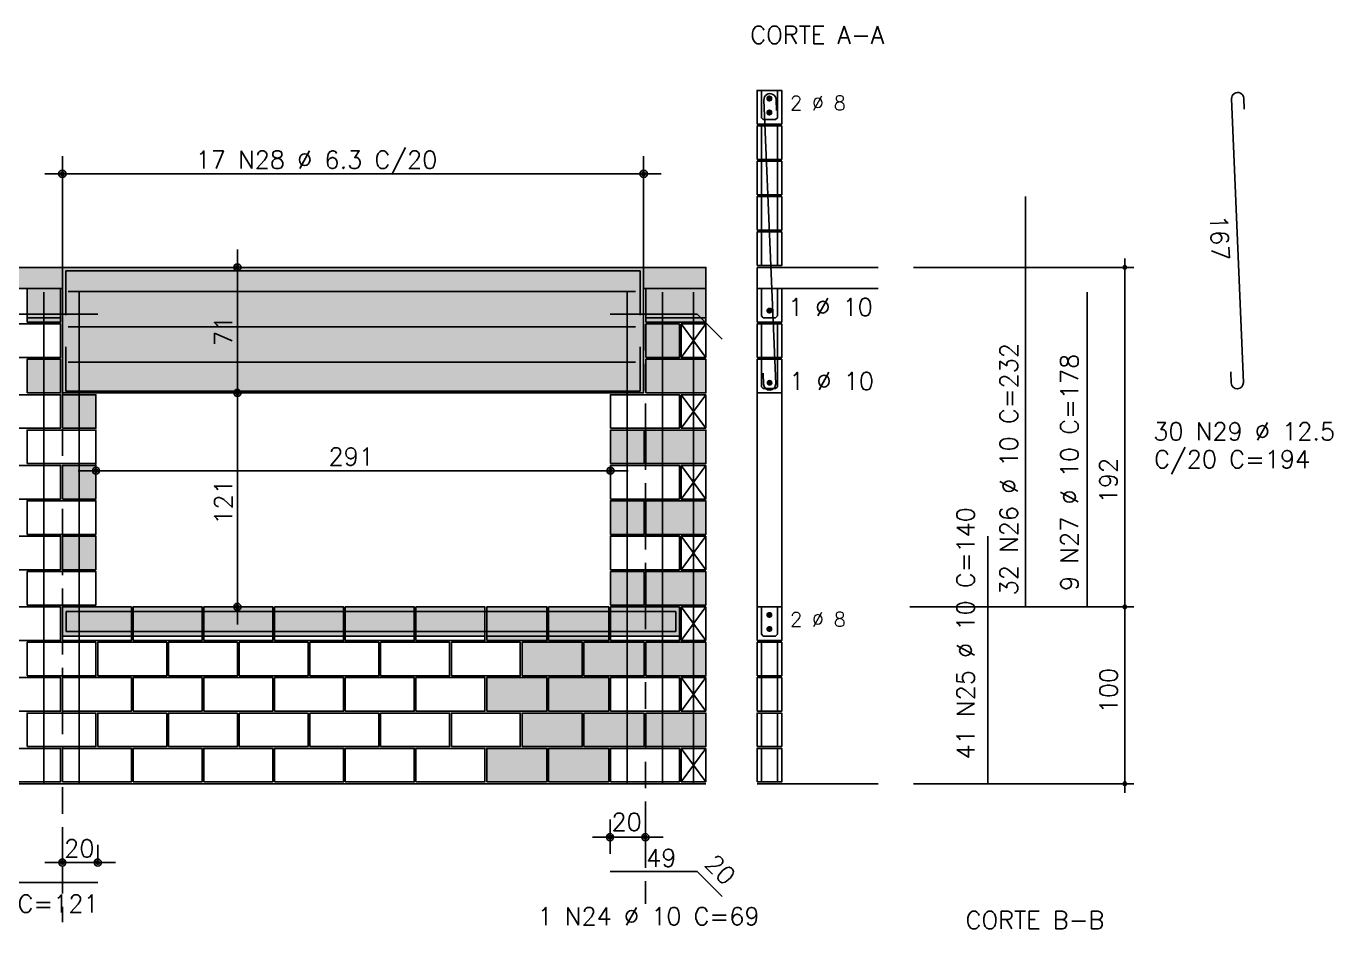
# Model space of a CAD drawing. Extents: x -1 to 122, y -1 to 61.
# Drawn here: x 57.47 to 72.25, y 27.24 to 37.45 of the extents above; entities that cross this region are included whole.
import ezdxf

# ---------------------------------------------------------------- set-up
doc = ezdxf.new("R2010")
doc.units = 0
doc.header["$MEASUREMENT"] = 0
doc.linetypes.add('ESTILO_TQS_0001', pattern=[0.45, 0.3, -0.15])
for name, color, linetype in [('PENA_01', 1, 'CONTINUOUS'), ('PENA_02', 2, 'CONTINUOUS'), ('PENA_03', 3, 'CONTINUOUS'), ('PENA_04', 4, 'CONTINUOUS'), ('PENA_05', 5, 'CONTINUOUS'), ('PENA_09', 254, 'CONTINUOUS'), ('PENA_11', 252, 'CONTINUOUS'), ('PENA_21', 100, 'CONTINUOUS'), ('PENA_23', 50, 'CONTINUOUS')]:
    doc.layers.add(name, color=color, linetype=linetype)
doc.styles.get("Standard").update_dxf_attribs({"font": 'ROMANS.SHX'})

msp = doc.modelspace()

# ---------------------------------------------------------------- linework, layer by layer
at = {"layer": 'PENA_01', "linetype": 'Continuous'}
for p, q in [((57.882, 33.403), (57.882, 35.98)), ((64.457, 33.403), (64.457, 35.98)), ((57.682, 35.78), (64.657, 35.78)), ((59.862, 33.103), (59.862, 34.923)), ((59.71, 34.723), (59.662, 34.723)), ((57.482, 34.153), (57.862, 34.153)), ((64.482, 34.153), (65.162, 34.153)), ((59.862, 33.503), (59.862, 30.683)), ((59.832, 33.303), (60.062, 33.303)), ((60.032, 33.303), (60.062, 33.303)), ((58.062, 32.423), (64.282, 32.423)), ((58.262, 32.493), (58.262, 32.223)), ((64.082, 32.303), (64.082, 32.223)), ((59.682, 30.883), (60.062, 30.883)), ((57.882, 30.553), (58.662, 30.553)), ((58.682, 30.553), (59.462, 30.553)), ((59.482, 30.553), (60.262, 30.553)), ((60.282, 30.553), (61.062, 30.553)), ((61.082, 30.553), (61.862, 30.553)), ((61.882, 30.553), (62.662, 30.553)), ((62.682, 30.553), (63.362, 30.553)), ((63.382, 30.553), (64.062, 30.553)), ((64.082, 30.553), (64.862, 30.553)), ((64.077, 28.092), (64.077, 28.479)), ((64.477, 28.092), (64.477, 28.479)), ((63.877, 28.279), (64.677, 28.279)), ((57.882, 27.968), (57.882, 28.192)), ((58.282, 27.968), (58.282, 28.192)), ((57.682, 27.992), (58.482, 27.992))]:
    msp.add_line(p, q, dxfattribs=at)
at = {"layer": 'PENA_01', "linetype": 'ESTILO_TQS_0001'}
for p, q in [((64.477, 34.082), (64.477, 27.526)), ((57.882, 33.793), (57.882, 27.318))]:
    msp.add_line(p, q, dxfattribs=at)
at = {"layer": 'PENA_02', "linetype": 'Continuous'}
for p, q in [((65.162, 34.083), (64.882, 34.083)), ((64.882, 34.083), (64.882, 33.703)), ((65.162, 33.703), (65.162, 34.083)), ((64.882, 33.703), (65.162, 33.703)), ((65.162, 33.283), (64.882, 33.283)), ((64.882, 33.283), (64.882, 32.903)), ((65.162, 32.903), (65.162, 33.283)), ((64.882, 32.903), (65.162, 32.903)), ((65.162, 32.483), (64.882, 32.483)), ((64.882, 32.483), (64.882, 32.103)), ((65.162, 32.103), (65.162, 32.483)), ((64.882, 32.103), (65.162, 32.103)), ((65.162, 31.683), (64.882, 31.683)), ((64.882, 31.683), (64.882, 31.303)), ((65.162, 31.303), (65.162, 31.683)), ((64.882, 31.303), (65.162, 31.303)), ((65.162, 30.883), (64.882, 30.883)), ((64.882, 30.883), (64.882, 30.503)), ((65.162, 30.503), (65.162, 30.883)), ((64.882, 30.503), (65.162, 30.503)), ((65.162, 30.083), (64.882, 30.083)), ((64.882, 30.083), (64.882, 29.703)), ((65.162, 29.703), (65.162, 30.083)), ((64.882, 29.703), (65.162, 29.703)), ((65.162, 29.283), (64.882, 29.283)), ((64.882, 29.283), (64.882, 28.903)), ((65.162, 28.903), (65.162, 29.283)), ((8.982, 28.883), (65.162, 28.883)), ((8.982, 28.883), (65.162, 28.883)), ((64.882, 28.903), (65.162, 28.903))]:
    msp.add_line(p, q, dxfattribs=at)
for points in [[(8.982, 34.483), (8.982, 34.723), (65.162, 34.723), (65.162, 34.483), (64.457, 34.483), (64.457, 33.303), (57.882, 33.303), (57.882, 34.483), (56.262, 34.483), (56.262, 33.303), (49.482, 33.303), (49.482, 34.483), (17.062, 34.483), (17.062, 33.303), (9.582, 33.303), (9.582, 34.483), (8.982, 34.483)], [(57.482, 34.103), (57.862, 34.103), (57.862, 34.483), (57.482, 34.483), (57.482, 34.103)], [(64.482, 34.103), (65.162, 34.103), (65.162, 34.483), (64.482, 34.483), (64.482, 34.103)], [(57.082, 33.703), (57.862, 33.703), (57.862, 34.083), (57.082, 34.083), (57.082, 33.703)], [(64.482, 33.703), (64.862, 33.703), (64.862, 34.083), (64.482, 34.083), (64.482, 33.703)], [(57.482, 33.303), (57.862, 33.303), (57.862, 33.683), (57.482, 33.683), (57.482, 33.303)], [(64.482, 33.303), (65.162, 33.303), (65.162, 33.683), (64.482, 33.683), (64.482, 33.303)], [(57.082, 32.903), (57.862, 32.903), (57.862, 33.283), (57.082, 33.283), (57.082, 32.903)], [(57.882, 32.903), (58.262, 32.903), (58.262, 33.283), (57.882, 33.283), (57.882, 32.903)], [(64.082, 32.903), (64.862, 32.903), (64.862, 33.283), (64.082, 33.283), (64.082, 32.903)], [(57.482, 32.503), (58.262, 32.503), (58.262, 32.883), (57.482, 32.883), (57.482, 32.503)], [(64.082, 32.503), (64.462, 32.503), (64.462, 32.883), (64.082, 32.883), (64.082, 32.503)], [(64.482, 32.503), (65.162, 32.503), (65.162, 32.883), (64.482, 32.883), (64.482, 32.503)], [(57.082, 32.103), (57.862, 32.103), (57.862, 32.483), (57.082, 32.483), (57.082, 32.103)], [(57.882, 32.103), (58.262, 32.103), (58.262, 32.483), (57.882, 32.483), (57.882, 32.103)], [(64.082, 32.103), (64.862, 32.103), (64.862, 32.483), (64.082, 32.483), (64.082, 32.103)], [(57.482, 31.703), (58.262, 31.703), (58.262, 32.083), (57.482, 32.083), (57.482, 31.703)], [(64.082, 31.703), (64.462, 31.703), (64.462, 32.083), (64.082, 32.083), (64.082, 31.703)], [(64.482, 31.703), (65.162, 31.703), (65.162, 32.083), (64.482, 32.083), (64.482, 31.703)], [(57.082, 31.303), (57.862, 31.303), (57.862, 31.683), (57.082, 31.683), (57.082, 31.303)], [(57.882, 31.303), (58.262, 31.303), (58.262, 31.683), (57.882, 31.683), (57.882, 31.303)], [(64.082, 31.303), (64.862, 31.303), (64.862, 31.683), (64.082, 31.683), (64.082, 31.303)], [(57.482, 30.903), (58.262, 30.903), (58.262, 31.283), (57.482, 31.283), (57.482, 30.903)], [(64.082, 30.903), (64.462, 30.903), (64.462, 31.283), (64.082, 31.283), (64.082, 30.903)], [(64.482, 30.903), (65.162, 30.903), (65.162, 31.283), (64.482, 31.283), (64.482, 30.903)], [(57.082, 30.503), (57.862, 30.503), (57.862, 30.883), (57.082, 30.883), (57.082, 30.503)], [(57.882, 30.503), (58.662, 30.503), (58.662, 30.883), (57.882, 30.883), (57.882, 30.503)], [(58.682, 30.503), (59.462, 30.503), (59.462, 30.883), (58.682, 30.883), (58.682, 30.503)], [(59.482, 30.503), (60.262, 30.503), (60.262, 30.883), (59.482, 30.883), (59.482, 30.503)], [(60.282, 30.503), (61.062, 30.503), (61.062, 30.883), (60.282, 30.883), (60.282, 30.503)], [(61.082, 30.503), (61.862, 30.503), (61.862, 30.883), (61.082, 30.883), (61.082, 30.503)], [(61.882, 30.503), (62.662, 30.503), (62.662, 30.883), (61.882, 30.883), (61.882, 30.503)], [(62.682, 30.503), (63.362, 30.503), (63.362, 30.883), (62.682, 30.883), (62.682, 30.503)], [(63.382, 30.503), (64.062, 30.503), (64.062, 30.883), (63.382, 30.883), (63.382, 30.503)], [(64.082, 30.503), (64.862, 30.503), (64.862, 30.883), (64.082, 30.883), (64.082, 30.503)], [(57.482, 30.103), (58.262, 30.103), (58.262, 30.483), (57.482, 30.483), (57.482, 30.103)], [(58.282, 30.103), (59.062, 30.103), (59.062, 30.483), (58.282, 30.483), (58.282, 30.103)], [(59.082, 30.103), (59.862, 30.103), (59.862, 30.483), (59.082, 30.483), (59.082, 30.103)], [(59.882, 30.103), (60.662, 30.103), (60.662, 30.483), (59.882, 30.483), (59.882, 30.103)], [(60.682, 30.103), (61.462, 30.103), (61.462, 30.483), (60.682, 30.483), (60.682, 30.103)], [(61.482, 30.103), (62.262, 30.103), (62.262, 30.483), (61.482, 30.483), (61.482, 30.103)], [(62.282, 30.103), (63.062, 30.103), (63.062, 30.483), (62.282, 30.483), (62.282, 30.103)], [(63.082, 30.103), (63.762, 30.103), (63.762, 30.483), (63.082, 30.483), (63.082, 30.103)], [(63.782, 30.103), (64.462, 30.103), (64.462, 30.483), (63.782, 30.483), (63.782, 30.103)], [(64.482, 30.103), (65.162, 30.103), (65.162, 30.483), (64.482, 30.483), (64.482, 30.103)], [(57.082, 29.703), (57.862, 29.703), (57.862, 30.083), (57.082, 30.083), (57.082, 29.703)], [(57.882, 29.703), (58.662, 29.703), (58.662, 30.083), (57.882, 30.083), (57.882, 29.703)], [(58.682, 29.703), (59.462, 29.703), (59.462, 30.083), (58.682, 30.083), (58.682, 29.703)], [(59.482, 29.703), (60.262, 29.703), (60.262, 30.083), (59.482, 30.083), (59.482, 29.703)], [(60.282, 29.703), (61.062, 29.703), (61.062, 30.083), (60.282, 30.083), (60.282, 29.703)], [(61.082, 29.703), (61.862, 29.703), (61.862, 30.083), (61.082, 30.083), (61.082, 29.703)], [(61.882, 29.703), (62.662, 29.703), (62.662, 30.083), (61.882, 30.083), (61.882, 29.703)], [(62.682, 29.703), (63.362, 29.703), (63.362, 30.083), (62.682, 30.083), (62.682, 29.703)], [(63.382, 29.703), (64.062, 29.703), (64.062, 30.083), (63.382, 30.083), (63.382, 29.703)], [(64.082, 29.703), (64.862, 29.703), (64.862, 30.083), (64.082, 30.083), (64.082, 29.703)], [(57.482, 29.303), (58.262, 29.303), (58.262, 29.683), (57.482, 29.683), (57.482, 29.303)], [(58.282, 29.303), (59.062, 29.303), (59.062, 29.683), (58.282, 29.683), (58.282, 29.303)], [(59.082, 29.303), (59.862, 29.303), (59.862, 29.683), (59.082, 29.683), (59.082, 29.303)], [(59.882, 29.303), (60.662, 29.303), (60.662, 29.683), (59.882, 29.683), (59.882, 29.303)], [(60.682, 29.303), (61.462, 29.303), (61.462, 29.683), (60.682, 29.683), (60.682, 29.303)], [(61.482, 29.303), (62.262, 29.303), (62.262, 29.683), (61.482, 29.683), (61.482, 29.303)], [(62.282, 29.303), (63.062, 29.303), (63.062, 29.683), (62.282, 29.683), (62.282, 29.303)], [(63.082, 29.303), (63.762, 29.303), (63.762, 29.683), (63.082, 29.683), (63.082, 29.303)], [(63.782, 29.303), (64.462, 29.303), (64.462, 29.683), (63.782, 29.683), (63.782, 29.303)], [(64.482, 29.303), (65.162, 29.303), (65.162, 29.683), (64.482, 29.683), (64.482, 29.303)], [(57.082, 28.903), (57.862, 28.903), (57.862, 29.283), (57.082, 29.283), (57.082, 28.903)], [(57.882, 28.903), (58.662, 28.903), (58.662, 29.283), (57.882, 29.283), (57.882, 28.903)], [(58.682, 28.903), (59.462, 28.903), (59.462, 29.283), (58.682, 29.283), (58.682, 28.903)], [(59.482, 28.903), (60.262, 28.903), (60.262, 29.283), (59.482, 29.283), (59.482, 28.903)], [(60.282, 28.903), (61.062, 28.903), (61.062, 29.283), (60.282, 29.283), (60.282, 28.903)], [(61.082, 28.903), (61.862, 28.903), (61.862, 29.283), (61.082, 29.283), (61.082, 28.903)], [(61.882, 28.903), (62.662, 28.903), (62.662, 29.283), (61.882, 29.283), (61.882, 28.903)], [(62.682, 28.903), (63.362, 28.903), (63.362, 29.283), (62.682, 29.283), (62.682, 28.903)], [(63.382, 28.903), (64.062, 28.903), (64.062, 29.283), (63.382, 29.283), (63.382, 28.903)], [(64.082, 28.903), (64.862, 28.903), (64.862, 29.283), (64.082, 29.283), (64.082, 28.903)]]:
    msp.add_lwpolyline(points, dxfattribs=at)
for centre, radius in [((57.882, 35.78), 0.0416), ((57.882, 35.78), 0.0208), ((64.457, 35.78), 0.0416), ((64.457, 35.78), 0.0208), ((59.862, 34.723), 0.04), ((59.862, 34.723), 0.02), ((69.9, 34.723), 0.02), ((69.9, 34.723), 0.01), ((59.862, 33.303), 0.04), ((59.862, 33.303), 0.04), ((59.862, 33.303), 0.02), ((59.862, 33.303), 0.02), ((58.262, 32.423), 0.04), ((58.262, 32.423), 0.02), ((64.082, 32.423), 0.04), ((64.082, 32.423), 0.02), ((59.862, 30.883), 0.04), ((59.862, 30.883), 0.02), ((69.9, 30.883), 0.02), ((69.9, 30.883), 0.01), ((69.9, 28.883), 0.02), ((69.9, 28.883), 0.01), ((64.077, 28.279), 0.04), ((64.077, 28.279), 0.02), ((64.477, 28.279), 0.04), ((64.477, 28.279), 0.02), ((57.882, 27.992), 0.04), ((57.882, 27.992), 0.02), ((58.282, 27.992), 0.04), ((58.282, 27.992), 0.02)]:
    msp.add_circle(centre, radius, dxfattribs=at)
at = {"layer": 'PENA_03', "linetype": 'Continuous'}
for p, q in [((65.79, 35.943), (65.79, 36.323)), ((65.97, 35.943), (65.97, 36.323)), ((65.79, 35.543), (65.79, 35.923)), ((65.97, 35.543), (65.97, 35.923)), ((65.79, 35.143), (65.79, 35.523)), ((65.97, 35.143), (65.97, 35.523)), ((65.79, 34.743), (65.79, 35.123)), ((65.97, 34.743), (65.97, 35.123)), ((69.9, 28.782), (69.9, 34.823)), ((59.91, 34.723), (59.91, 34.723)), ((65.74, 34.723), (65.74, 34.103)), ((65.74, 34.723), (67.111, 34.723)), ((67.511, 34.723), (70, 34.723)), ((65.74, 34.483), (67.111, 34.483)), ((64.882, 33.703), (65.162, 34.083)), ((65.162, 33.703), (64.882, 34.083)), ((65.79, 33.703), (65.79, 34.083)), ((65.97, 33.703), (65.97, 34.083)), ((59.632, 33.303), (59.632, 33.303)), ((59.832, 33.303), (59.832, 33.303)), ((64.882, 32.903), (65.162, 33.283)), ((65.162, 32.903), (64.882, 33.283)), ((65.74, 33.303), (65.74, 30.883)), ((66.02, 33.303), (66.02, 30.883)), ((57.882, 33.203), (57.882, 33.203)), ((64.457, 33.203), (64.457, 33.203)), ((58.262, 32.693), (58.262, 32.693)), ((64.082, 32.503), (64.082, 32.503)), ((64.882, 32.103), (65.162, 32.483)), ((65.162, 32.103), (64.882, 32.483)), ((64.882, 31.303), (65.162, 31.683)), ((65.162, 31.303), (64.882, 31.683)), ((59.482, 30.883), (59.482, 30.883)), ((64.882, 30.503), (65.162, 30.883)), ((65.162, 30.503), (64.882, 30.883)), ((67.469, 30.883), (70, 30.883)), ((65.79, 30.103), (65.79, 30.483)), ((65.97, 30.103), (65.97, 30.483)), ((64.882, 29.703), (65.162, 30.083)), ((65.162, 29.703), (64.882, 30.083)), ((65.79, 29.703), (65.79, 30.083)), ((65.97, 29.703), (65.97, 30.083)), ((65.79, 29.303), (65.79, 29.683)), ((65.97, 29.303), (65.97, 29.683)), ((64.882, 28.903), (65.162, 29.283)), ((65.162, 28.903), (64.882, 29.283)), ((65.79, 28.903), (65.79, 29.283)), ((65.97, 28.903), (65.97, 29.283)), ((65.74, 28.883), (67.111, 28.883)), ((67.511, 28.883), (70, 28.883)), ((64.077, 27.892), (64.077, 27.892)), ((64.477, 27.892), (64.477, 27.892)), ((57.882, 27.768), (57.882, 27.768)), ((58.282, 27.768), (58.282, 27.768))]:
    msp.add_line(p, q, dxfattribs=at)
for points in [[(65.74, 36.343), (66.02, 36.343), (66.02, 36.723), (65.74, 36.723), (65.74, 36.343)], [(65.97, 36.723), (65.97, 36.413), (65.95, 36.393), (65.81, 36.393), (65.79, 36.413), (65.79, 36.723)], [(65.905, 36.632), (65.902, 36.643), (65.896, 36.651), (65.887, 36.656), (65.877, 36.657), (65.867, 36.654), (65.859, 36.647), (65.855, 36.638), (65.855, 36.627), (65.859, 36.618), (65.867, 36.611), (65.877, 36.607), (65.887, 36.609), (65.896, 36.614), (65.902, 36.622), (65.905, 36.632)], [(65.905, 36.474), (65.902, 36.484), (65.896, 36.492), (65.887, 36.497), (65.877, 36.498), (65.867, 36.495), (65.859, 36.488), (65.855, 36.479), (65.855, 36.468), (65.859, 36.459), (65.867, 36.452), (65.877, 36.449), (65.887, 36.45), (65.896, 36.455), (65.902, 36.463), (65.905, 36.474)], [(65.74, 35.943), (66.02, 35.943), (66.02, 36.323), (65.74, 36.323), (65.74, 35.943)], [(65.74, 35.543), (66.02, 35.543), (66.02, 35.923), (65.74, 35.923), (65.74, 35.543)], [(65.74, 35.143), (66.02, 35.143), (66.02, 35.523), (65.74, 35.523), (65.74, 35.143)], [(65.74, 34.743), (66.02, 34.743), (66.02, 35.123), (65.74, 35.123), (65.74, 34.743)], [(65.74, 34.103), (66.02, 34.103), (66.02, 34.483)], [(65.97, 34.483), (65.97, 34.173), (65.95, 34.153), (65.81, 34.153), (65.79, 34.173), (65.79, 34.483)], [(65.905, 34.234), (65.902, 34.244), (65.896, 34.252), (65.887, 34.257), (65.877, 34.258), (65.867, 34.255), (65.859, 34.248), (65.855, 34.239), (65.855, 34.228), (65.859, 34.219), (65.867, 34.212), (65.877, 34.209), (65.887, 34.21), (65.896, 34.215), (65.902, 34.223), (65.905, 34.234)], [(65.74, 33.703), (66.02, 33.703), (66.02, 34.083), (65.74, 34.083), (65.74, 33.703)], [(65.74, 33.303), (66.02, 33.303), (66.02, 33.683), (65.74, 33.683), (65.74, 33.303)], [(65.97, 33.683), (65.97, 33.373), (65.95, 33.353), (65.81, 33.353), (65.79, 33.373), (65.79, 33.683)], [(65.907, 33.418), (65.904, 33.428), (65.898, 33.436), (65.889, 33.441), (65.879, 33.442), (65.869, 33.439), (65.861, 33.432), (65.857, 33.423), (65.857, 33.412), (65.861, 33.403), (65.869, 33.396), (65.879, 33.393), (65.889, 33.394), (65.898, 33.399), (65.904, 33.407), (65.907, 33.418)], [(65.74, 30.503), (66.02, 30.503), (66.02, 30.883), (65.74, 30.883), (65.74, 30.503)], [(65.97, 30.883), (65.97, 30.573), (65.95, 30.553), (65.81, 30.553), (65.79, 30.573), (65.79, 30.883)], [(65.905, 30.792), (65.902, 30.803), (65.896, 30.811), (65.887, 30.816), (65.877, 30.817), (65.867, 30.814), (65.859, 30.807), (65.855, 30.798), (65.855, 30.787), (65.859, 30.778), (65.867, 30.771), (65.877, 30.767), (65.887, 30.769), (65.896, 30.774), (65.902, 30.782), (65.905, 30.792)], [(65.905, 30.634), (65.902, 30.644), (65.896, 30.652), (65.887, 30.657), (65.877, 30.658), (65.867, 30.655), (65.859, 30.648), (65.855, 30.639), (65.855, 30.628), (65.859, 30.619), (65.867, 30.612), (65.877, 30.609), (65.887, 30.61), (65.896, 30.615), (65.902, 30.623), (65.905, 30.634)], [(65.74, 30.103), (66.02, 30.103), (66.02, 30.483), (65.74, 30.483), (65.74, 30.103)], [(65.74, 29.703), (66.02, 29.703), (66.02, 30.083), (65.74, 30.083), (65.74, 29.703)], [(65.74, 29.303), (66.02, 29.303), (66.02, 29.683), (65.74, 29.683), (65.74, 29.303)], [(65.74, 28.903), (66.02, 28.903), (66.02, 29.283), (65.74, 29.283), (65.74, 28.903)]]:
    msp.add_lwpolyline(points, dxfattribs=at)
for centre in [(65.88, 36.632), (65.88, 36.474), (65.88, 34.234), (65.882, 33.418), (65.88, 30.792), (65.88, 30.634)]:
    msp.add_circle(centre, 0.025, dxfattribs=at)
for points in [[(65.905, 36.632), (65.859, 36.647), (65.855, 36.638)], [(65.905, 36.632), (65.855, 36.638), (65.855, 36.627)], [(65.905, 36.632), (65.855, 36.627), (65.859, 36.618)], [(65.905, 36.632), (65.867, 36.654), (65.856, 36.641)], [(65.905, 36.632), (65.856, 36.641), (65.856, 36.624)], [(65.905, 36.632), (65.856, 36.624), (65.867, 36.611)], [(65.905, 36.632), (65.867, 36.654), (65.859, 36.647)], [(65.905, 36.632), (65.859, 36.618), (65.867, 36.611)], [(65.905, 36.632), (65.884, 36.657), (65.867, 36.654)], [(65.905, 36.632), (65.877, 36.657), (65.867, 36.654)], [(65.905, 36.632), (65.867, 36.611), (65.884, 36.608)], [(65.905, 36.632), (65.867, 36.611), (65.877, 36.607)], [(65.905, 36.632), (65.887, 36.656), (65.877, 36.657)], [(65.905, 36.632), (65.877, 36.607), (65.887, 36.609)], [(65.905, 36.632), (65.899, 36.648), (65.884, 36.657)], [(65.905, 36.632), (65.884, 36.608), (65.899, 36.616)], [(65.905, 36.632), (65.896, 36.651), (65.887, 36.656)], [(65.905, 36.632), (65.887, 36.609), (65.896, 36.614)], [(65.905, 36.632), (65.902, 36.643), (65.896, 36.651)], [(65.905, 36.632), (65.896, 36.614), (65.902, 36.622)], [(65.905, 36.632), (65.899, 36.616), (65.905, 36.632)], [(65.905, 36.632), (65.902, 36.622), (65.905, 36.632)], [(65.905, 36.474), (65.859, 36.488), (65.855, 36.479)], [(65.905, 36.474), (65.855, 36.479), (65.855, 36.468)], [(65.905, 36.474), (65.855, 36.468), (65.859, 36.459)], [(65.905, 36.474), (65.867, 36.495), (65.856, 36.482)], [(65.905, 36.474), (65.856, 36.482), (65.856, 36.465)], [(65.905, 36.474), (65.856, 36.465), (65.867, 36.452)], [(65.905, 36.474), (65.867, 36.495), (65.859, 36.488)], [(65.905, 36.474), (65.859, 36.459), (65.867, 36.452)], [(65.905, 36.474), (65.884, 36.498), (65.867, 36.495)], [(65.905, 36.474), (65.877, 36.498), (65.867, 36.495)], [(65.905, 36.474), (65.867, 36.452), (65.884, 36.449)], [(65.905, 36.474), (65.867, 36.452), (65.877, 36.449)], [(65.905, 36.474), (65.887, 36.497), (65.877, 36.498)], [(65.905, 36.474), (65.877, 36.449), (65.887, 36.45)], [(65.905, 36.474), (65.899, 36.49), (65.884, 36.498)], [(65.905, 36.474), (65.884, 36.449), (65.899, 36.458)], [(65.905, 36.474), (65.896, 36.492), (65.887, 36.497)], [(65.905, 36.474), (65.887, 36.45), (65.896, 36.455)], [(65.905, 36.474), (65.902, 36.484), (65.896, 36.492)], [(65.905, 36.474), (65.896, 36.455), (65.902, 36.463)], [(65.905, 36.474), (65.899, 36.458), (65.905, 36.474)], [(65.905, 36.474), (65.902, 36.463), (65.905, 36.474)], [(65.905, 34.234), (65.859, 34.248), (65.855, 34.239)], [(65.905, 34.234), (65.855, 34.239), (65.855, 34.228)], [(65.905, 34.234), (65.855, 34.228), (65.859, 34.219)], [(65.905, 34.234), (65.867, 34.255), (65.856, 34.242)], [(65.905, 34.234), (65.856, 34.242), (65.856, 34.225)], [(65.905, 34.234), (65.856, 34.225), (65.867, 34.212)], [(65.905, 34.234), (65.867, 34.255), (65.859, 34.248)], [(65.905, 34.234), (65.859, 34.219), (65.867, 34.212)], [(65.905, 34.234), (65.884, 34.258), (65.867, 34.255)], [(65.905, 34.234), (65.877, 34.258), (65.867, 34.255)], [(65.905, 34.234), (65.867, 34.212), (65.884, 34.209)], [(65.905, 34.234), (65.867, 34.212), (65.877, 34.209)], [(65.905, 34.234), (65.887, 34.257), (65.877, 34.258)], [(65.905, 34.234), (65.877, 34.209), (65.887, 34.21)], [(65.905, 34.234), (65.899, 34.25), (65.884, 34.258)], [(65.905, 34.234), (65.884, 34.209), (65.899, 34.218)], [(65.905, 34.234), (65.896, 34.252), (65.887, 34.257)], [(65.905, 34.234), (65.887, 34.21), (65.896, 34.215)], [(65.905, 34.234), (65.902, 34.244), (65.896, 34.252)], [(65.905, 34.234), (65.896, 34.215), (65.902, 34.223)], [(65.905, 34.234), (65.899, 34.218), (65.905, 34.234)], [(65.905, 34.234), (65.902, 34.223), (65.905, 34.234)], [(65.907, 33.418), (65.861, 33.432), (65.857, 33.423)], [(65.907, 33.418), (65.857, 33.423), (65.857, 33.412)], [(65.907, 33.418), (65.857, 33.412), (65.861, 33.403)], [(65.907, 33.418), (65.869, 33.439), (65.858, 33.426)], [(65.907, 33.418), (65.858, 33.426), (65.858, 33.409)], [(65.907, 33.418), (65.858, 33.409), (65.869, 33.396)], [(65.907, 33.418), (65.869, 33.439), (65.861, 33.432)], [(65.907, 33.418), (65.861, 33.403), (65.869, 33.396)], [(65.907, 33.418), (65.886, 33.442), (65.869, 33.439)], [(65.907, 33.418), (65.879, 33.442), (65.869, 33.439)], [(65.907, 33.418), (65.869, 33.396), (65.886, 33.393)], [(65.907, 33.418), (65.869, 33.396), (65.879, 33.393)], [(65.907, 33.418), (65.889, 33.441), (65.879, 33.442)], [(65.907, 33.418), (65.879, 33.393), (65.889, 33.394)], [(65.907, 33.418), (65.901, 33.434), (65.886, 33.442)], [(65.907, 33.418), (65.886, 33.393), (65.901, 33.402)], [(65.907, 33.418), (65.898, 33.436), (65.889, 33.441)], [(65.907, 33.418), (65.889, 33.394), (65.898, 33.399)], [(65.907, 33.418), (65.904, 33.428), (65.898, 33.436)], [(65.907, 33.418), (65.898, 33.399), (65.904, 33.407)], [(65.907, 33.418), (65.901, 33.402), (65.907, 33.418)], [(65.907, 33.418), (65.904, 33.407), (65.907, 33.418)], [(65.905, 30.792), (65.859, 30.807), (65.855, 30.798)], [(65.905, 30.792), (65.855, 30.798), (65.855, 30.787)], [(65.905, 30.792), (65.855, 30.787), (65.859, 30.778)], [(65.905, 30.792), (65.867, 30.814), (65.856, 30.801)], [(65.905, 30.792), (65.856, 30.801), (65.856, 30.784)], [(65.905, 30.792), (65.856, 30.784), (65.867, 30.771)], [(65.905, 30.792), (65.867, 30.814), (65.859, 30.807)], [(65.905, 30.792), (65.859, 30.778), (65.867, 30.771)], [(65.905, 30.792), (65.884, 30.817), (65.867, 30.814)], [(65.905, 30.792), (65.877, 30.817), (65.867, 30.814)], [(65.905, 30.792), (65.867, 30.771), (65.884, 30.768)], [(65.905, 30.792), (65.867, 30.771), (65.877, 30.767)], [(65.905, 30.792), (65.887, 30.816), (65.877, 30.817)], [(65.905, 30.792), (65.877, 30.767), (65.887, 30.769)], [(65.905, 30.792), (65.899, 30.808), (65.884, 30.817)], [(65.905, 30.792), (65.884, 30.768), (65.899, 30.776)], [(65.905, 30.792), (65.896, 30.811), (65.887, 30.816)], [(65.905, 30.792), (65.887, 30.769), (65.896, 30.774)], [(65.905, 30.792), (65.902, 30.803), (65.896, 30.811)], [(65.905, 30.792), (65.896, 30.774), (65.902, 30.782)], [(65.905, 30.792), (65.899, 30.776), (65.905, 30.792)], [(65.905, 30.792), (65.902, 30.782), (65.905, 30.792)], [(65.905, 30.634), (65.859, 30.648), (65.855, 30.639)], [(65.905, 30.634), (65.855, 30.639), (65.855, 30.628)], [(65.905, 30.634), (65.855, 30.628), (65.859, 30.619)], [(65.905, 30.634), (65.867, 30.655), (65.856, 30.642)], [(65.905, 30.634), (65.856, 30.642), (65.856, 30.625)], [(65.905, 30.634), (65.856, 30.625), (65.867, 30.612)], [(65.905, 30.634), (65.867, 30.655), (65.859, 30.648)], [(65.905, 30.634), (65.859, 30.619), (65.867, 30.612)], [(65.905, 30.634), (65.884, 30.658), (65.867, 30.655)], [(65.905, 30.634), (65.877, 30.658), (65.867, 30.655)], [(65.905, 30.634), (65.867, 30.612), (65.884, 30.609)], [(65.905, 30.634), (65.867, 30.612), (65.877, 30.609)], [(65.905, 30.634), (65.887, 30.657), (65.877, 30.658)], [(65.905, 30.634), (65.877, 30.609), (65.887, 30.61)], [(65.905, 30.634), (65.899, 30.65), (65.884, 30.658)], [(65.905, 30.634), (65.884, 30.609), (65.899, 30.618)], [(65.905, 30.634), (65.896, 30.652), (65.887, 30.657)], [(65.905, 30.634), (65.887, 30.61), (65.896, 30.615)], [(65.905, 30.634), (65.902, 30.644), (65.896, 30.652)], [(65.905, 30.634), (65.896, 30.615), (65.902, 30.623)], [(65.905, 30.634), (65.899, 30.618), (65.905, 30.634)], [(65.905, 30.634), (65.902, 30.623), (65.905, 30.634)]]:
    msp.add_solid(points, dxfattribs=at)
at = {"layer": 'PENA_04', "linetype": 'Continuous'}
for p, q in [((57.922, 34.183), (57.922, 34.683)), ((57.922, 34.683), (64.417, 34.683)), ((64.417, 34.683), (64.417, 34.183)), ((57.949, 34.45), (64.364, 34.45)), ((57.949, 34.05), (64.364, 34.05)), ((57.922, 33.823), (57.922, 33.323)), ((64.417, 33.323), (64.417, 33.823)), ((57.949, 33.65), (64.364, 33.65)), ((57.922, 33.323), (64.417, 33.323))]:
    msp.add_line(p, q, dxfattribs=at)
at = {"layer": 'PENA_05', "linetype": 'Continuous'}
for p, q in [((65.817, 36.615), (65.951, 33.407)), ((65.96, 36.496), (65.955, 36.621)), ((71.107, 36.629), (71.241, 33.421)), ((71.25, 36.51), (71.245, 36.635)), ((68.776, 30.883), (68.776, 35.523)), ((69.474, 30.883), (69.474, 34.443)), ((55.862, 34.193), (58.282, 34.193)), ((64.077, 34.193), (65.062, 34.193)), ((65.062, 34.193), (65.345, 33.91)), ((65.813, 33.401), (65.808, 33.526)), ((71.103, 33.415), (71.098, 33.54)), ((68.35, 28.883), (68.35, 31.683)), ((57.923, 30.631), (57.923, 30.831)), ((57.923, 30.831), (64.823, 30.831)), ((57.923, 30.805), (57.923, 30.605)), ((64.823, 30.831), (64.823, 30.631)), ((64.823, 30.605), (64.823, 30.805)), ((57.923, 30.605), (64.823, 30.605)), ((64.077, 27.892), (65.062, 27.892)), ((65.062, 27.892), (65.345, 27.61)), ((55.862, 27.768), (58.282, 27.768))]:
    msp.add_line(p, q, dxfattribs=at)
for points in [[(57.672, 34.443), (57.672, 28.883)], [(58.072, 34.443), (58.072, 28.883)], [(64.272, 34.443), (64.272, 28.883)], [(64.672, 34.443), (64.672, 28.883)], [(65.022, 34.443), (65.022, 28.883)]]:
    msp.add_lwpolyline(points, dxfattribs=at)
for centre, start, end in [((65.886, 36.618), 2.3951, 182.3951), ((71.176, 36.632), 2.3951, 182.3951), ((65.882, 33.404), 182.3951, 2.3951), ((71.172, 33.418), 182.3951, 2.3951)]:
    msp.add_arc(centre, 0.069, start, end, dxfattribs=at)
at = {"layer": 'PENA_09', "linetype": 'Continuous'}
for points in [[(57.482, 34.153), (57.862, 34.153), (57.862, 34.483), (57.482, 34.483), (57.482, 34.153)], [(64.482, 34.153), (65.162, 34.153), (65.162, 34.483), (64.482, 34.483), (64.482, 34.153)], [(57.882, 30.553), (58.662, 30.553), (58.662, 30.883), (57.882, 30.883), (57.882, 30.553)], [(58.682, 30.553), (59.462, 30.553), (59.462, 30.883), (58.682, 30.883), (58.682, 30.553)], [(59.482, 30.553), (60.262, 30.553), (60.262, 30.883), (59.482, 30.883), (59.482, 30.553)], [(60.282, 30.553), (61.062, 30.553), (61.062, 30.883), (60.282, 30.883), (60.282, 30.553)], [(61.082, 30.553), (61.862, 30.553), (61.862, 30.883), (61.082, 30.883), (61.082, 30.553)], [(61.882, 30.553), (62.662, 30.553), (62.662, 30.883), (61.882, 30.883), (61.882, 30.553)], [(62.682, 30.553), (63.362, 30.553), (63.362, 30.883), (62.682, 30.883), (62.682, 30.553)], [(63.382, 30.553), (64.062, 30.553), (64.062, 30.883), (63.382, 30.883), (63.382, 30.553)], [(64.082, 30.553), (64.862, 30.553), (64.862, 30.883), (64.082, 30.883), (64.082, 30.553)]]:
    msp.add_lwpolyline(points, dxfattribs=at)
for points in [[(57.482, 34.153), (57.862, 34.153), (57.862, 34.483)], [(57.482, 34.153), (57.862, 34.483), (57.482, 34.483)], [(57.482, 34.153), (57.482, 34.483), (57.482, 34.153)], [(64.482, 34.153), (65.162, 34.153), (65.162, 34.483)], [(64.482, 34.153), (65.162, 34.483), (64.482, 34.483)], [(64.482, 34.153), (64.482, 34.483), (64.482, 34.153)], [(57.882, 30.553), (58.662, 30.553), (58.662, 30.883)], [(57.882, 30.553), (58.662, 30.883), (57.882, 30.883)], [(57.882, 30.553), (57.882, 30.883), (57.882, 30.553)], [(58.682, 30.553), (59.462, 30.553), (59.462, 30.883)], [(58.682, 30.553), (59.462, 30.883), (58.682, 30.883)], [(58.682, 30.553), (58.682, 30.883), (58.682, 30.553)], [(59.482, 30.553), (60.262, 30.553), (60.262, 30.883)], [(59.482, 30.553), (60.262, 30.883), (59.482, 30.883)], [(59.482, 30.553), (59.482, 30.883), (59.482, 30.553)], [(60.282, 30.553), (61.062, 30.553), (61.062, 30.883)], [(60.282, 30.553), (61.062, 30.883), (60.282, 30.883)], [(60.282, 30.553), (60.282, 30.883), (60.282, 30.553)], [(61.082, 30.553), (61.862, 30.553), (61.862, 30.883)], [(61.082, 30.553), (61.862, 30.883), (61.082, 30.883)], [(61.082, 30.553), (61.082, 30.883), (61.082, 30.553)], [(61.882, 30.553), (62.662, 30.553), (62.662, 30.883)], [(61.882, 30.553), (62.662, 30.883), (61.882, 30.883)], [(61.882, 30.553), (61.882, 30.883), (61.882, 30.553)], [(62.682, 30.553), (63.362, 30.553), (63.362, 30.883)], [(62.682, 30.553), (63.362, 30.883), (62.682, 30.883)], [(62.682, 30.553), (62.682, 30.883), (62.682, 30.553)], [(63.382, 30.553), (64.062, 30.553), (64.062, 30.883)], [(63.382, 30.553), (64.062, 30.883), (63.382, 30.883)], [(63.382, 30.553), (63.382, 30.883), (63.382, 30.553)], [(64.082, 30.553), (64.862, 30.553), (64.862, 30.883)], [(64.082, 30.553), (64.862, 30.883), (64.082, 30.883)], [(64.082, 30.553), (64.082, 30.883), (64.082, 30.553)]]:
    msp.add_solid(points, dxfattribs=at)
at = {"layer": 'PENA_11', "linetype": 'Continuous'}
for points in [[(9.582, 34.483), (8.982, 34.483), (65.162, 34.723)], [(65.162, 34.723), (8.982, 34.483), (8.982, 34.723)], [(17.062, 34.483), (9.582, 34.483), (65.162, 34.723)], [(65.162, 34.723), (49.482, 34.483), (17.062, 34.483)], [(49.482, 34.483), (65.162, 34.723), (56.262, 34.483)], [(65.162, 34.723), (57.882, 34.483), (56.262, 34.483)], [(57.882, 33.303), (65.162, 34.723), (64.457, 34.483)], [(65.162, 34.723), (57.882, 33.303), (57.882, 34.483)], [(65.162, 34.723), (65.162, 34.483), (64.457, 34.483)], [(64.457, 33.303), (57.882, 33.303), (64.457, 34.483)]]:
    msp.add_solid(points, dxfattribs=at)
at = {"layer": 'PENA_21', "linetype": 'Continuous'}
for points in [[(64.482, 34.103), (65.162, 34.103), (65.162, 34.153), (64.482, 34.153), (64.482, 34.103)], [(64.482, 33.303), (65.162, 33.303), (65.162, 33.683), (64.482, 33.683), (64.482, 33.303)], [(64.482, 32.503), (65.162, 32.503), (65.162, 32.883), (64.482, 32.883), (64.482, 32.503)], [(64.482, 31.703), (65.162, 31.703), (65.162, 32.083), (64.482, 32.083), (64.482, 31.703)], [(64.482, 30.903), (65.162, 30.903), (65.162, 31.283), (64.482, 31.283), (64.482, 30.903)], [(62.682, 30.503), (63.362, 30.503), (63.362, 30.553), (62.682, 30.553), (62.682, 30.503)], [(63.082, 30.103), (63.762, 30.103), (63.762, 30.483), (63.082, 30.483), (63.082, 30.103)], [(63.382, 30.503), (64.062, 30.503), (64.062, 30.553), (63.382, 30.553), (63.382, 30.503)], [(63.782, 30.103), (64.462, 30.103), (64.462, 30.483), (63.782, 30.483), (63.782, 30.103)], [(64.482, 30.103), (65.162, 30.103), (65.162, 30.483), (64.482, 30.483), (64.482, 30.103)], [(62.682, 29.703), (63.362, 29.703), (63.362, 30.083), (62.682, 30.083), (62.682, 29.703)], [(63.382, 29.703), (64.062, 29.703), (64.062, 30.083), (63.382, 30.083), (63.382, 29.703)], [(63.082, 29.303), (63.762, 29.303), (63.762, 29.683), (63.082, 29.683), (63.082, 29.303)], [(63.782, 29.303), (64.462, 29.303), (64.462, 29.683), (63.782, 29.683), (63.782, 29.303)], [(64.482, 29.303), (65.162, 29.303), (65.162, 29.683), (64.482, 29.683), (64.482, 29.303)], [(62.682, 28.903), (63.362, 28.903), (63.362, 29.283), (62.682, 29.283), (62.682, 28.903)], [(63.382, 28.903), (64.062, 28.903), (64.062, 29.283), (63.382, 29.283), (63.382, 28.903)]]:
    msp.add_lwpolyline(points, dxfattribs=at)
for points in [[(64.482, 34.103), (65.162, 34.103), (65.162, 34.153)], [(64.482, 34.103), (65.162, 34.153), (64.482, 34.153)], [(64.482, 34.103), (64.482, 34.153), (64.482, 34.103)], [(64.482, 33.303), (65.162, 33.303), (65.162, 33.683)], [(64.482, 33.303), (65.162, 33.683), (64.482, 33.683)], [(64.482, 33.303), (64.482, 33.683), (64.482, 33.303)], [(64.482, 32.503), (65.162, 32.503), (65.162, 32.883)], [(64.482, 32.503), (65.162, 32.883), (64.482, 32.883)], [(64.482, 32.503), (64.482, 32.883), (64.482, 32.503)], [(64.482, 31.703), (65.162, 31.703), (65.162, 32.083)], [(64.482, 31.703), (65.162, 32.083), (64.482, 32.083)], [(64.482, 31.703), (64.482, 32.083), (64.482, 31.703)], [(64.482, 30.903), (65.162, 30.903), (65.162, 31.283)], [(64.482, 30.903), (65.162, 31.283), (64.482, 31.283)], [(64.482, 30.903), (64.482, 31.283), (64.482, 30.903)], [(62.682, 30.503), (63.362, 30.503), (63.362, 30.553)], [(62.682, 30.503), (63.362, 30.553), (62.682, 30.553)], [(62.682, 30.503), (62.682, 30.553), (62.682, 30.503)], [(63.082, 30.103), (63.762, 30.103), (63.762, 30.483)], [(63.082, 30.103), (63.762, 30.483), (63.082, 30.483)], [(63.082, 30.103), (63.082, 30.483), (63.082, 30.103)], [(63.382, 30.503), (64.062, 30.503), (64.062, 30.553)], [(63.382, 30.503), (64.062, 30.553), (63.382, 30.553)], [(63.382, 30.503), (63.382, 30.553), (63.382, 30.503)], [(63.782, 30.103), (64.462, 30.103), (64.462, 30.483)], [(63.782, 30.103), (64.462, 30.483), (63.782, 30.483)], [(63.782, 30.103), (63.782, 30.483), (63.782, 30.103)], [(64.482, 30.103), (65.162, 30.103), (65.162, 30.483)], [(64.482, 30.103), (65.162, 30.483), (64.482, 30.483)], [(64.482, 30.103), (64.482, 30.483), (64.482, 30.103)], [(62.682, 29.703), (63.362, 29.703), (63.362, 30.083)], [(62.682, 29.703), (63.362, 30.083), (62.682, 30.083)], [(62.682, 29.703), (62.682, 30.083), (62.682, 29.703)], [(63.382, 29.703), (64.062, 29.703), (64.062, 30.083)], [(63.382, 29.703), (64.062, 30.083), (63.382, 30.083)], [(63.382, 29.703), (63.382, 30.083), (63.382, 29.703)], [(63.082, 29.303), (63.762, 29.303), (63.762, 29.683)], [(63.082, 29.303), (63.762, 29.683), (63.082, 29.683)], [(63.082, 29.303), (63.082, 29.683), (63.082, 29.303)], [(63.782, 29.303), (64.462, 29.303), (64.462, 29.683)], [(63.782, 29.303), (64.462, 29.683), (63.782, 29.683)], [(63.782, 29.303), (63.782, 29.683), (63.782, 29.303)], [(64.482, 29.303), (65.162, 29.303), (65.162, 29.683)], [(64.482, 29.303), (65.162, 29.683), (64.482, 29.683)], [(64.482, 29.303), (64.482, 29.683), (64.482, 29.303)], [(62.682, 28.903), (63.362, 28.903), (63.362, 29.283)], [(62.682, 28.903), (63.362, 29.283), (62.682, 29.283)], [(62.682, 28.903), (62.682, 29.283), (62.682, 28.903)], [(63.382, 28.903), (64.062, 28.903), (64.062, 29.283)], [(63.382, 28.903), (64.062, 29.283), (63.382, 29.283)], [(63.382, 28.903), (63.382, 29.283), (63.382, 28.903)]]:
    msp.add_solid(points, dxfattribs=at)
at = {"layer": 'PENA_23', "linetype": 'Continuous'}
for points in [[(57.482, 34.103), (57.862, 34.103), (57.862, 34.153), (57.482, 34.153), (57.482, 34.103)], [(64.482, 33.703), (64.862, 33.703), (64.862, 34.083), (64.482, 34.083), (64.482, 33.703)], [(57.482, 33.303), (57.862, 33.303), (57.862, 33.683), (57.482, 33.683), (57.482, 33.303)], [(57.882, 32.903), (58.262, 32.903), (58.262, 33.283), (57.882, 33.283), (57.882, 32.903)], [(64.082, 32.503), (64.462, 32.503), (64.462, 32.883), (64.082, 32.883), (64.082, 32.503)], [(57.882, 32.103), (58.262, 32.103), (58.262, 32.483), (57.882, 32.483), (57.882, 32.103)], [(64.082, 31.703), (64.462, 31.703), (64.462, 32.083), (64.082, 32.083), (64.082, 31.703)], [(57.882, 31.303), (58.262, 31.303), (58.262, 31.683), (57.882, 31.683), (57.882, 31.303)], [(64.082, 30.903), (64.462, 30.903), (64.462, 31.283), (64.082, 31.283), (64.082, 30.903)]]:
    msp.add_lwpolyline(points, dxfattribs=at)
for points in [[(57.482, 34.103), (57.862, 34.103), (57.862, 34.153)], [(57.482, 34.103), (57.862, 34.153), (57.482, 34.153)], [(57.482, 34.103), (57.482, 34.153), (57.482, 34.103)], [(64.482, 33.703), (64.862, 33.703), (64.862, 34.083)], [(64.482, 33.703), (64.862, 34.083), (64.482, 34.083)], [(64.482, 33.703), (64.482, 34.083), (64.482, 33.703)], [(57.482, 33.303), (57.862, 33.303), (57.862, 33.683)], [(57.482, 33.303), (57.862, 33.683), (57.482, 33.683)], [(57.482, 33.303), (57.482, 33.683), (57.482, 33.303)], [(57.882, 32.903), (58.262, 32.903), (58.262, 33.283)], [(57.882, 32.903), (58.262, 33.283), (57.882, 33.283)], [(57.882, 32.903), (57.882, 33.283), (57.882, 32.903)], [(64.082, 32.503), (64.462, 32.503), (64.462, 32.883)], [(64.082, 32.503), (64.462, 32.883), (64.082, 32.883)], [(64.082, 32.503), (64.082, 32.883), (64.082, 32.503)], [(57.882, 32.103), (58.262, 32.103), (58.262, 32.483)], [(57.882, 32.103), (58.262, 32.483), (57.882, 32.483)], [(57.882, 32.103), (57.882, 32.483), (57.882, 32.103)], [(64.082, 31.703), (64.462, 31.703), (64.462, 32.083)], [(64.082, 31.703), (64.462, 32.083), (64.082, 32.083)], [(64.082, 31.703), (64.082, 32.083), (64.082, 31.703)], [(57.882, 31.303), (58.262, 31.303), (58.262, 31.683)], [(57.882, 31.303), (58.262, 31.683), (57.882, 31.683)], [(57.882, 31.303), (57.882, 31.683), (57.882, 31.303)], [(64.082, 30.903), (64.462, 30.903), (64.462, 31.283)], [(64.082, 30.903), (64.462, 31.283), (64.082, 31.283)], [(64.082, 30.903), (64.082, 31.283), (64.082, 30.903)]]:
    msp.add_solid(points, dxfattribs=at)

# ---------------------------------------------------------------- texts
at = {"layer": 'PENA_03', "linetype": 'Continuous'}
for s, height, p in [('CORTE A-A', 0.2, (65.663, 37.251)), ('2 %%c 8', 0.16, (66.113, 36.502)), ('17 N28 %%c 6.3 C/20', 0.2, (59.389, 35.84)), ('1 %%c 10', 0.2, (66.09, 34.173)), ('1 %%c 10', 0.2, (66.103, 33.336)), ('30 N29 %%c 12.5', 0.2, (70.222, 32.767)), ('291', 0.2, (60.892, 32.483)), ('C/20 C=194', 0.2, (70.231, 32.452)), ('2 %%c 8', 0.16, (66.113, 30.662)), ('20', 0.2, (64.093, 28.351)), ('20', 0.2, (57.902, 28.052)), ('1 N19 %%c 10 C=121', 0.2, (55.61, 27.427)), ('1 N24 %%c 10 C=69', 0.2, (63.257, 27.284)), ('CORTE B-B', 0.2, (68.099, 27.242))]:
    msp.add_text(s, height=height, dxfattribs=at).set_placement(p)
for s, rotation, p in [('167', 272.3951, (70.862, 35.312)), ('71', 90, (59.802, 33.833)), ('32 N26 %%c 10 C=232', 90, (68.688, 31.013)), ('9 N27 %%c 10 C=178', 90, (69.374, 31.063)), ('192', 90, (69.815, 32.054)), ('121', 90, (59.802, 31.813)), ('41 N25 %%c 10 C=140', 90, (68.198, 29.157)), ('100', 90, (69.816, 29.679)), ('49', 0.0003, (64.485, 27.944)), ('20', 315, (65.133, 27.963))]:
    msp.add_text(s, height=0.2, rotation=rotation, dxfattribs=at).set_placement(p)

doc.saveas('drawing.dxf')
